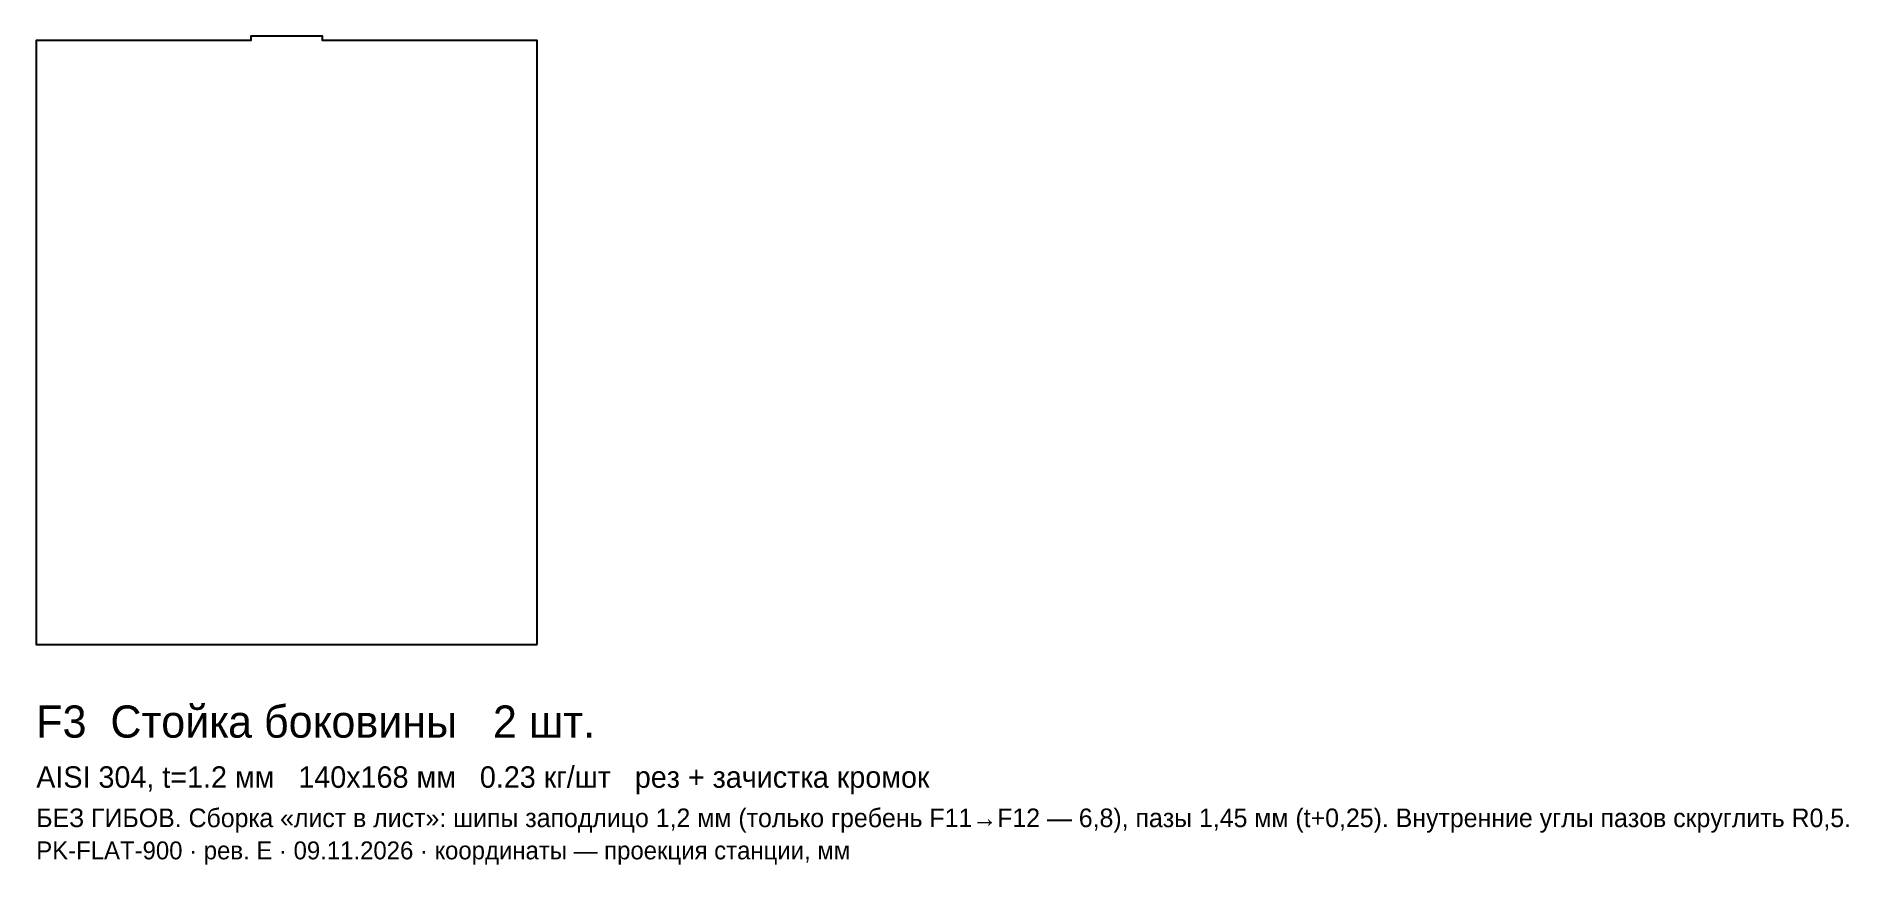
# Model space of a CAD drawing. Header units: millimetres. Extents: x 0 to 507, y -62 to 170.
import ezdxf

# ---------------------------------------------------------------- set-up
doc = ezdxf.new("R2010")
doc.units = ezdxf.units.MM
doc.layers.add('CUT', color=7, linetype='Continuous')
doc.layers.add('INFO', color=3, linetype='Continuous')

msp = doc.modelspace()

# ---------------------------------------------------------------- linework, layer by layer
at = {"layer": 'CUT'}
msp.add_lwpolyline([(140, 0), (140, 168.8), (80, 168.8), (80, 170), (60, 170), (60, 168.8), (0, 168.8), (0, 0)], close=True, dxfattribs=at)

# ---------------------------------------------------------------- texts
at = {"layer": 'INFO'}
for s, height, p in [('F3  Стойка боковины   2 шт.', 9, (0, -26)), ('AISI 304, t=1.2 мм   140x168 мм   0.23 кг/шт   рез + зачистка кромок', 6, (0, -40)), ('БЕЗ ГИБОВ. Сборка «лист в лист»: шипы заподлицо 1,2 мм (только гребень F11→F12 — 6,8), пазы 1,45 мм (t+0,25). Внутренние углы пазов скруглить R0,5.', 5.2, (0, -51)), ('PK-FLAT-900 · рев. E · 09.11.2026 · координаты — проекция станции, мм', 5, (0, -60))]:
    msp.add_text(s, height=height, dxfattribs=at).set_placement(p)

doc.saveas('drawing.dxf')
